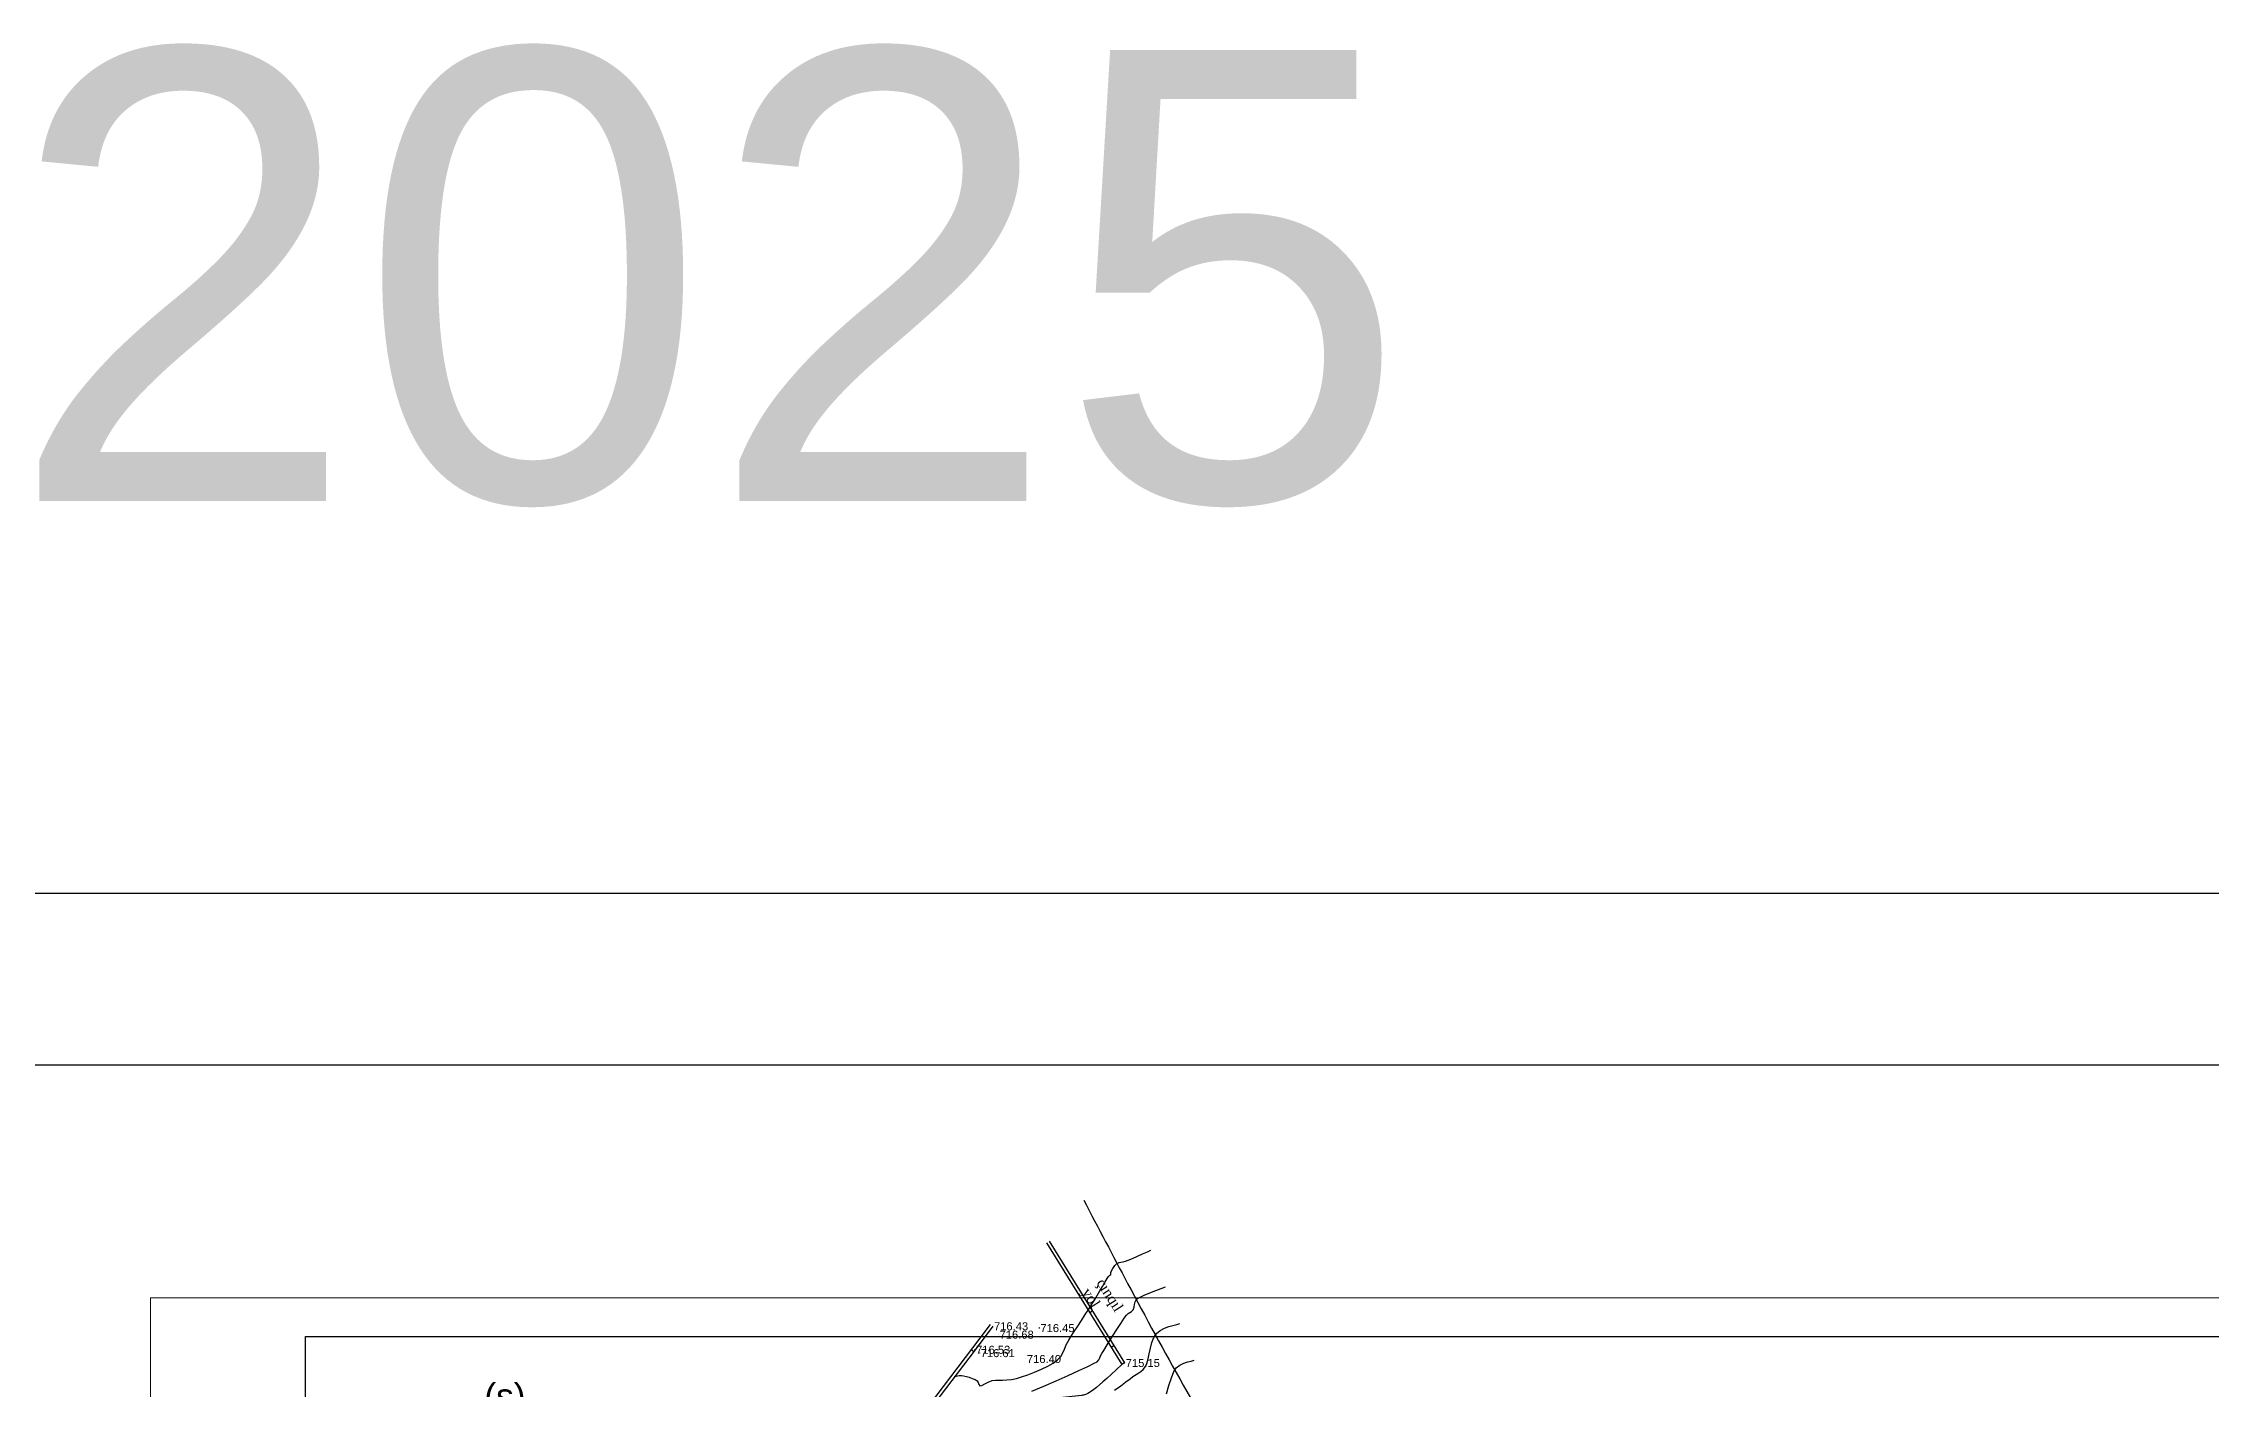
# Model space of a CAD drawing. Header units: feet. Extents: x 3381 to 683417, y 675186 to 4372291.
# Drawn here: x 682561.7 to 682832.5, y 4372123.2 to 4372291.3 of the extents above; entities that cross this region are included whole.
import ezdxf

# ---------------------------------------------------------------- set-up
doc = ezdxf.new("R2010")
doc.units = ezdxf.units.FT
doc.header["$MEASUREMENT"] = 0
doc.header["$PDMODE"] = 34
doc.header["$PDSIZE"] = 0.01
doc.layers.get('0').update_dxf_attribs({"linetype": 'CONTINUOUS'})
for name, color, linetype in [('0_Point_Height', 2, 'CONTINUOUS'), ('0_Point_Point', 7, 'CONTINUOUS'), ('Kompass', 7, 'CONTINUOUS'), ('ramka', 7, 'CONTINUOUS'), ('Yazilar', 7, 'CONTINUOUS')]:
    doc.layers.add(name, color=color, linetype=linetype)
for name, color, linetype, lineweight in [('0_Ном._пера__110', 7, 'CONTINUOUS', 200), ('ANA HORIZONTAL', 24, 'CONTINUOUS', 30), ('das tikili_Ном._пера__29', 29, 'CONTINUOUS', 18), ('HORIZANTAL', 24, 'CONTINUOUS', 13)]:
    doc.layers.add(name, color=color, linetype=linetype, lineweight=lineweight)
doc.styles.add('ARİAL', font='arial.ttf')
doc.styles.get("Standard").update_dxf_attribs({"font": 'arial.ttf', "height": 1.5})

msp = doc.modelspace()

# ---------------------------------------------------------------- linework, layer by layer
at = {"linetype": 'Continuous', "lineweight": 25}
for p, q in [((682687.048, 4372141.444, 716.983), (682696.485, 4372126.245, 715.153)), ((682687.388, 4372141.655, 716.983), (682696.825, 4372126.456, 715.153)), ((682680.019, 4372131.249, 716.432), (682677.811, 4372128.345, 716.528)), ((682680.363, 4372131.041, 716.431), (682678.129, 4372128.103, 716.528)), ((682692.797, 4372132.944), (682692.463, 4372132.723)), ((682677.81, 4372128.345, 716.528), (682641.602, 4372080.645, 708.969)), ((682695.493, 4372128.602), (682695.159, 4372128.381)), ((682678.129, 4372128.103, 716.528), (682641.983, 4372080.485, 708.982)), ((682677.653, 4372128.138, 6.389), (682677.968, 4372127.891, 6.389)), ((682696.825, 4372126.456, 715.153), (682696.485, 4372126.245, 715.153))]:
    msp.add_line(p, q, dxfattribs=at)
at = {"color": 1, "lineweight": 30}
msp.add_lwpolyline([(682077.611, 4372185.131), (683007.157, 4372185.131), (683007.157, 4371810.557), (682077.611, 4371810.557)], close=True, dxfattribs=at)
at = {"color": 3, "lineweight": 30}
msp.add_lwpolyline([(682092.211, 4372163.703), (682985.301, 4372163.703), (682985.301, 4371832.784), (682092.211, 4371832.784)], close=True, dxfattribs=at)
at = {"linetype": 'Continuous', "lineweight": 25}
for points, knots in [([(682691.713, 4372146.789), (682693.534, 4372143.319), (682699.84, 4372131.301), (682709.737, 4372113.319), (682723.732, 4372094.055), (682734.503, 4372073.857), (682745.466, 4372055.972), (682754.594, 4372038.568), (682768.009, 4372020.047), (682784.609, 4372005.758), (682796.144, 4371990.921), (682804.074, 4371980.439), (682815.392, 4371968.52), (682823.641, 4371957.828), (682828.085, 4371952.068)], [0, 0, 0, 0, 11.7595104, 40.7232097, 61.4623304, 83.0549787, 109.2907167, 124.3927439, 141.9627176, 177.5330077, 189.5588214, 198.2764878, 216.9554477, 238.7688662, 238.7688662, 238.7688662, 238.7688662]), ([(682696.471, 4372126.259), (682692.531, 4372122.496), (682692.002, 4372122.445), (682690.413, 4372122.286), (682689.35, 4372122.169), (682686.398, 4372121.762), (682684.521, 4372121.408), (682681.743, 4372120.53), (682680.792, 4372120.16), (682679.301, 4372119.422), (682678.741, 4372119.106), (682677.581, 4372118.35), (682676.993, 4372117.903), (682675.878, 4372116.954), (682675.348, 4372116.45), (682674.106, 4372115.179), (682673.416, 4372114.392), (682672.305, 4372113.074), (682671.871, 4372112.544), (682671.015, 4372111.498), (682670.59, 4372110.977), (682669.324, 4372109.422), (682668.491, 4372108.394), (682666.012, 4372105.326), (682664.384, 4372103.303), (682661.475, 4372099.708), (682660.199, 4372098.138), (682658.163, 4372095.659), (682657.422, 4372094.761), (682655.989, 4372093.04), (682655.3, 4372092.217), (682654.072, 4372090.763), (682653.538, 4372090.134), (682652.169, 4372088.533), (682651.295, 4372087.528), (682649.863, 4372085.586), (682649.277, 4372084.676), (682648.511, 4372083.023), (682648.262, 4372082.319), (682648.029, 4372081.197), (682647.974, 4372080.804), (682647.926, 4372080.01), (682647.931, 4372079.614), (682648.051, 4372078.014), (682648.366, 4372076.841), (682649.079, 4372074.997), (682649.415, 4372074.29), (682650.141, 4372072.954), (682650.532, 4372072.322), (682651.82, 4372070.4), (682652.767, 4372069.206), (682654.231, 4372067.272), (682654.782, 4372066.522), (682655.783, 4372064.99), (682656.231, 4372064.213), (682656.901, 4372062.743), (682657.142, 4372062.056), (682657.488, 4372060.62), (682657.592, 4372059.879), (682657.67, 4372058.282), (682657.624, 4372057.428), (682657.36, 4372055.748), (682657.143, 4372054.917), (682656.348, 4372052.683), (682655.616, 4372051.33), (682654.143, 4372049.183), (682653.489, 4372048.355), (682652.099, 4372046.747), (682651.36, 4372045.964), (682649.858, 4372044.412), (682649.096, 4372043.643), (682647.774, 4372042.259), (682647.21, 4372041.651), (682646.115, 4372040.398), (682645.586, 4372039.759), (682644.047, 4372037.812), (682643.082, 4372036.475), (682641.382, 4372034.011), (682640.634, 4372032.89), (682639.165, 4372030.621), (682638.446, 4372029.475), (682636.346, 4372026.001), (682635.019, 4372023.637), (682632.623, 4372018.948), (682631.544, 4372016.628), (682629.88, 4372012.603), (682629.244, 4372010.919), (682628.086, 4372007.513), (682627.563, 4372005.796), (682626.55, 4372002.168), (682626.068, 4372000.255), (682625.284, 4371996.963), (682624.969, 4371995.586), (682624.356, 4371992.821), (682624.061, 4371991.433), (682623.636, 4371989.26), (682623.49, 4371988.485), (682623.252, 4371987.085), (682623.156, 4371986.466), (682622.916, 4371984.502), (682622.841, 4371983.158), (682622.843, 4371980.142), (682622.965, 4371978.47), (682623.405, 4371975.178), (682623.721, 4371973.559), (682624.361, 4371970.843), (682624.654, 4371969.735), (682625.219, 4371967.737), (682625.485, 4371966.844), (682625.978, 4371965.23), (682626.204, 4371964.5), (682626.7, 4371963.026), (682626.969, 4371962.286), (682627.425, 4371961.195), (682627.582, 4371960.842), (682628.084, 4371959.788), (682628.445, 4371959.127), (682629.126, 4371957.857), (682629.446, 4371957.248), (682629.845, 4371956.346), (682629.966, 4371956.042), (682630.153, 4371955.488), (682630.223, 4371955.241), (682630.346, 4371954.717), (682630.398, 4371954.444), (682630.532, 4371953.608), (682630.595, 4371953.017), (682628.41, 4371948.604)], [0, 0, 0, 0, 1.5041825, 1.5041825, 4.5125475, 4.5125475, 9.8970232, 9.8970232, 12.7958343, 12.7958343, 14.6040586, 14.6040586, 16.6622444, 16.6622444, 18.7204302, 18.7204302, 21.6922095, 21.6922095, 23.6905372, 23.6905372, 25.688865, 25.688865, 29.6855204, 29.6855204, 37.6788312, 37.6788312, 43.8586233, 43.8586233, 47.3387229, 47.3387229, 50.4791814, 50.4791814, 52.8430932, 52.8430932, 56.4524219, 56.4524219, 59.343353, 59.343353, 61.3017168, 61.3017168, 62.3107145, 62.3107145, 63.3197122, 63.3197122, 66.4267393, 66.4267393, 68.5017705, 68.5017705, 70.5768016, 70.5768016, 75.0922592, 75.0922592, 77.9843832, 77.9843832, 80.8765073, 80.8765073, 83.3681481, 83.3681481, 85.859789, 85.859789, 88.6938456, 88.6938456, 91.5279021, 91.5279021, 96.5044037, 96.5044037, 99.8137478, 99.8137478, 103.1230919, 103.1230919, 106.3599071, 106.3599071, 108.7786817, 108.7786817, 111.1974562, 111.1974562, 116.0350052, 116.0350052, 120.025858, 120.025858, 124.0167109, 124.0167109, 131.9984166, 131.9984166, 139.5388434, 139.5388434, 144.8405163, 144.8405163, 150.1421893, 150.1421893, 155.992549, 155.992549, 160.2125993, 160.2125993, 164.4326495, 164.4326495, 166.7775401, 166.7775401, 168.5840285, 168.5840285, 172.4237048, 172.4237048, 177.2211789, 177.2211789, 182.018653, 182.018653, 185.3845457, 185.3845457, 188.1403774, 188.1403774, 190.3972905, 190.3972905, 192.6542037, 192.6542037, 193.7358898, 193.7358898, 195.899262, 195.899262, 198.0626342, 198.0626342, 199.1900842, 199.1900842, 200.13488, 200.13488, 201.0796759, 201.0796759, 202.923933, 202.923933, 202.923933, 202.923933])]:
    msp.add_open_spline(points, degree=3, knots=knots, dxfattribs=at)
at = {"layer": '0_Point_Point', "lineweight": 25}
for p in [(682680.363, 4372131.041, 716.431), (682681.056, 4372129.991, 716.68), (682686.162, 4372130.816, 716.448), (682678.129, 4372128.103, 716.528), (682678.695, 4372127.683, 716.608), (682684.471, 4372126.95, 716.396), (682696.825, 4372126.456, 715.153)]:
    msp.add_point(p, dxfattribs=at)
at = {"layer": '0_Ном._пера__110', "linetype": 'Continuous', "lineweight": 25, "flags": 128}
msp.add_lwpolyline([(682594.475, 4372129.73), (682965.581, 4372129.73), (682965.581, 4371863.27), (682594.475, 4371863.27)], close=True, dxfattribs=at)
at = {"layer": 'ANA HORIZONTAL', "color": 16, "lineweight": 25, "elevation": 715}
msp.add_lwpolyline([(682695.563, 4372123.035), (682696.339, 4372123.595), (682696.993, 4372124.081), (682697.506, 4372124.469), (682697.86, 4372124.736), (682698.251, 4372125), (682698.58, 4372125.201), (682698.869, 4372125.395), (682699.142, 4372125.637), (682699.423, 4372125.986), (682699.607, 4372126.384), (682699.756, 4372126.942), (682699.894, 4372127.603), (682700.043, 4372128.307), (682700.228, 4372128.998), (682700.471, 4372129.618), (682700.797, 4372130.109), (682701.271, 4372130.514), (682701.798, 4372130.798), (682702.342, 4372130.993), (682702.867, 4372131.133), (682703.338, 4372131.249), (682703.72, 4372131.374)], dxfattribs=at)
at = {"layer": 'das tikili_Ном._пера__29', "color": 7, "linetype": 'Continuous', "flags": 128}
msp.add_lwpolyline([(682575.096, 4372134.575), (682970.426, 4372134.575), (682970.426, 4371858.425), (682575.096, 4371858.425)], close=True, dxfattribs=at)
at = {"layer": 'HORIZANTAL', "color": 16, "linetype": 'Continuous', "lineweight": 25}
for points, elevation in [([(682675.6, 4372124.771), (682675.626, 4372124.776), (682675.683, 4372124.789), (682675.78, 4372124.812), (682675.934, 4372124.844), (682676.165, 4372124.866), (682676.422, 4372124.862), (682676.708, 4372124.829), (682677.052, 4372124.755), (682677.389, 4372124.655), (682677.776, 4372124.519), (682678.135, 4372124.365), (682678.386, 4372124.212), (682678.531, 4372123.985), (682678.606, 4372123.751), (682678.751, 4372123.603), (682678.987, 4372123.646), (682679.34, 4372123.826), (682679.782, 4372124.054), (682680.29, 4372124.237), (682680.671, 4372124.294), (682681.102, 4372124.31), (682681.583, 4372124.312), (682682.112, 4372124.327), (682682.687, 4372124.383), (682683.306, 4372124.508), (682683.945, 4372124.697), (682684.72, 4372124.963), (682685.567, 4372125.289), (682686.422, 4372125.654), (682687.223, 4372126.039), (682687.906, 4372126.425), (682688.407, 4372126.793), (682688.842, 4372127.264), (682689.115, 4372127.716), (682689.315, 4372128.184), (682689.531, 4372128.703), (682689.851, 4372129.308), (682690.151, 4372129.789), (682690.531, 4372130.383), (682690.965, 4372131.053), (682691.429, 4372131.764), (682691.895, 4372132.479), (682692.338, 4372133.163), (682692.731, 4372133.777), (682693.05, 4372134.288), (682693.407, 4372134.885), (682693.743, 4372135.467), (682694.045, 4372136.002), (682694.301, 4372136.457), (682694.499, 4372136.802), (682694.627, 4372137.004), (682694.816, 4372137.225), (682694.988, 4372137.396), (682695.081, 4372137.507), (682695.092, 4372137.635), (682695.099, 4372137.765), (682695.179, 4372137.937), (682695.356, 4372138.254), (682695.597, 4372138.604), (682695.871, 4372138.875), (682696.13, 4372139.003), (682696.37, 4372139.046), (682696.625, 4372139.07), (682696.931, 4372139.141), (682697.276, 4372139.276), (682697.802, 4372139.499), (682698.429, 4372139.773), (682699.076, 4372140.059), (682699.663, 4372140.32), (682700.113, 4372140.517)], 716), ([(682685.241, 4372122.9), (682686.724, 4372123.551), (682688.263, 4372124.23), (682689.761, 4372124.896), (682691.12, 4372125.507), (682692.24, 4372126.022), (682693.025, 4372126.398), (682693.376, 4372126.594), (682693.587, 4372126.834), (682693.709, 4372127.067), (682693.812, 4372127.321), (682693.968, 4372127.625), (682694.208, 4372128.013), (682694.641, 4372128.708), (682695.192, 4372129.585), (682695.784, 4372130.519), (682696.34, 4372131.384), (682696.785, 4372132.056), (682697.042, 4372132.409), (682697.272, 4372132.612), (682697.488, 4372132.74), (682697.693, 4372132.873), (682697.893, 4372133.09), (682698.02, 4372133.397), (682698.069, 4372133.73), (682698.138, 4372134.07), (682698.327, 4372134.393), (682698.668, 4372134.627), (682699.248, 4372134.901), (682699.964, 4372135.194), (682700.715, 4372135.481), (682701.4, 4372135.739), (682701.916, 4372135.945)], 715.5), ([(682702.055, 4372122.581), (682702.369, 4372123.634), (682702.687, 4372124.597), (682702.992, 4372125.363), (682703.266, 4372125.826), (682703.711, 4372126.188), (682704.207, 4372126.424), (682704.706, 4372126.576), (682705.161, 4372126.688), (682705.523, 4372126.802)], 714.5)]:
    msp.add_lwpolyline(points, dxfattribs=dict(at, elevation=elevation))

# ---------------------------------------------------------------- texts
at = {"layer": '0_Point_Height', "color": 0, "lineweight": 25}
for s, p in [('716.43', (682680.499, 4372130.527, 716.431)), ('716.45', (682686.298, 4372130.302, 716.448)), ('716.53', (682678.265, 4372127.589, 716.528)), ('716.68', (682681.192, 4372129.477, 716.68)), ('716.61', (682678.831, 4372127.169, 716.608)), ('716.40', (682684.607, 4372126.436, 716.396)), ('715.15', (682696.961, 4372125.942, 715.153))]:
    msp.add_text(s, height=1, dxfattribs=at).set_placement(p)
at = {"layer": 'Kompass', "color": 1, "lineweight": 25, "ltscale": 0.2, "insert": (682616.807, 4372123.879), "char_height": 3.16823, "width": 9.58732, "attachment_point": 1}
msp.add_mtext('{\\fArial|b0|i0|c238|p34;(ş)}', dxfattribs=at)
at = {"layer": 'ramka', "lineweight": 25, "ltscale": 0.3, "insert": (682338.514, 4372290.46), "char_height": 56.31841, "width": 1865.12331, "attachment_point": 1, "style": 'ARİAL'}
msp.add_mtext('{\\fArial|b0|i0|c238|p34;03.12.2025}', dxfattribs=at)
at = {"layer": 'Yazilar', "lineweight": 25, "insert": (682694.354, 4372137.169), "char_height": 1.3, "width": 0.10588, "attachment_point": 1, "rotation": 302.4345}
msp.add_mtext('{\\fTimes New Roman|b0|i0|c238|p18;çınqıl yol}', dxfattribs=at)

doc.saveas('drawing.dxf')
